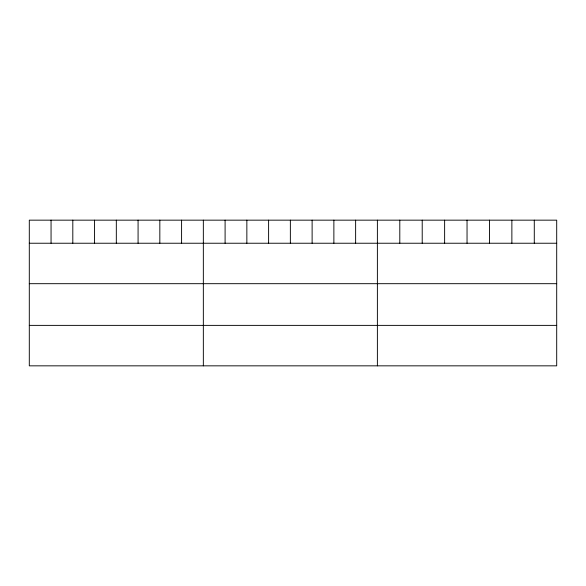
<?xml version="1.0" encoding="UTF-8"?>
<svg xmlns="http://www.w3.org/2000/svg" width="586" height="586" viewBox="0 0 586 586"><rect width="100%" height="100%" fill="white"/><g stroke="black" fill="none" stroke-linecap="round" stroke-linejoin="round"><path stroke-width="0.88" d="M556.7 243.234L556.7 365.84L29.3 365.84L29.3 220.16L556.7 220.16L556.7 243.234L29.3 243.234M29.3 283.69L556.7 283.69M29.3 325.377L556.7 325.377M534.285 220.16L534.285 243.234M511.871 220.16L511.871 243.234M489.457 220.16L489.457 243.234M467.042 220.16L467.042 243.234M444.627 220.16L444.627 243.234M422.213 220.16L422.213 243.234M399.798 220.16L399.798 243.234M377.384 220.16L377.384 365.84M355.629 220.16L355.629 243.234M333.874 220.16L333.874 243.234M312.118 220.16L312.118 243.234M290.363 220.16L290.363 243.234M268.608 220.16L268.608 243.234M246.853 220.16L246.853 243.234M225.097 220.16L225.097 243.234M203.342 220.16L203.342 365.84M181.587 220.16L181.587 243.234M159.832 220.16L159.832 243.234M138.076 220.16L138.076 243.234M116.321 220.16L116.321 243.234M94.566 220.16L94.566 243.234M72.811 220.16L72.811 243.234M51.055 220.16L51.055 243.234"/></g></svg>
